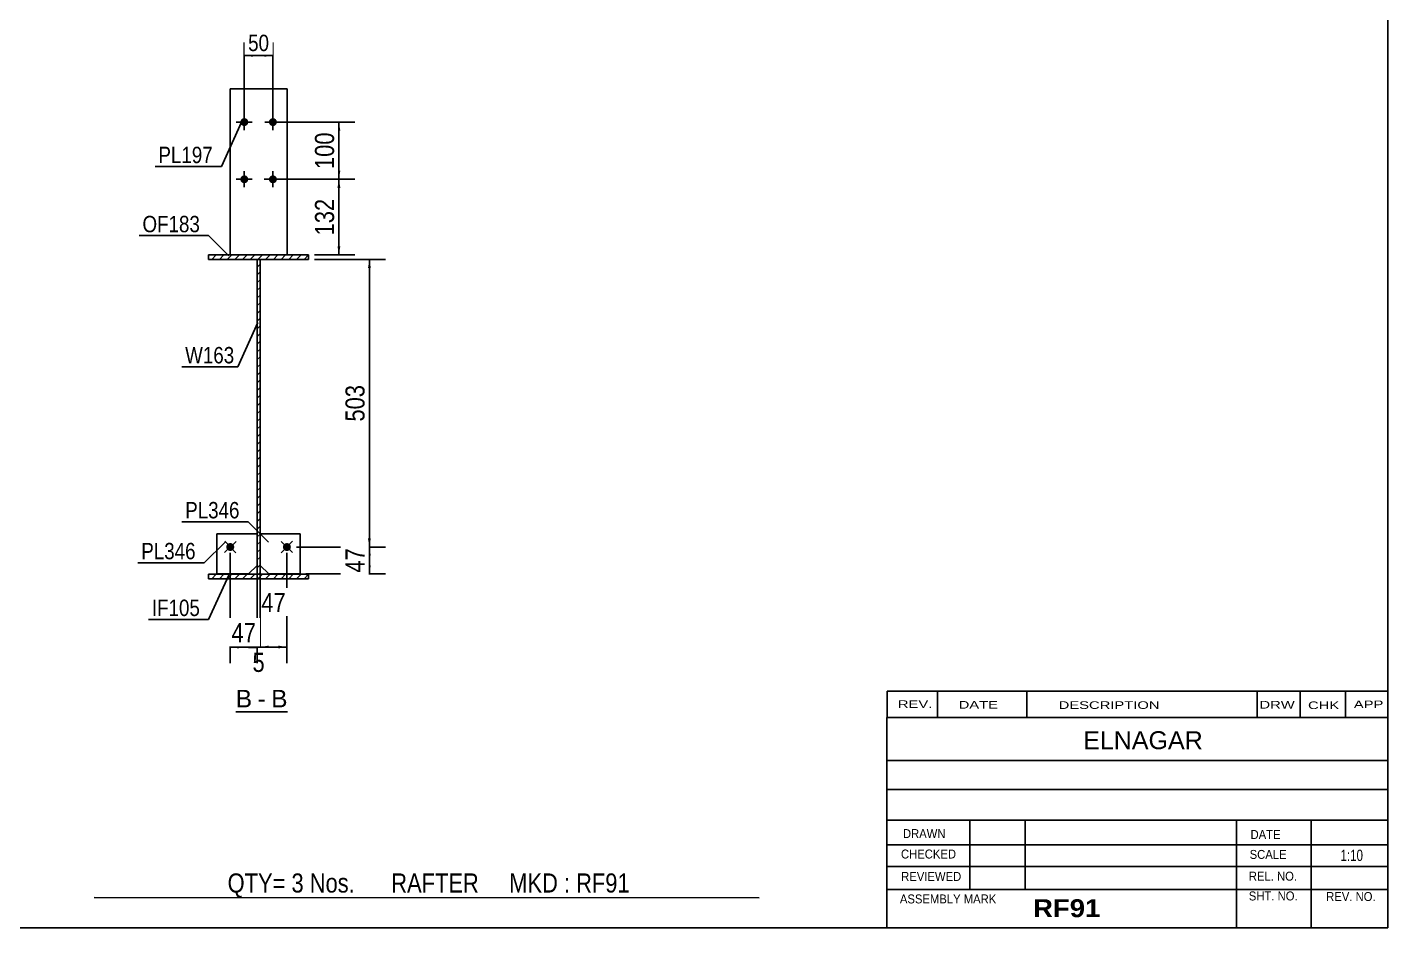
# Model space of a CAD drawing. Header units: millimetres. Extents: x -28 to 374, y -200 to 77.
# Drawn here: x 136.6 to 374.5, y -199.9 to -42.5 of the extents above; entities that cross this region are included whole.
import ezdxf

# ---------------------------------------------------------------- set-up
doc = ezdxf.new("R2010")
doc.units = ezdxf.units.MM
doc.linetypes.add('DXK_LINE_DOT1', pattern=[1.8814, 0.9407, -0.9407])
doc.styles.add('Arial', font='ARIAL.TTF', dxfattribs={"height": 0.2})
doc.styles.add('Arial Bold', font='ARIALBD.TTF', dxfattribs={"height": 0.2})
doc.styles.add('Arial Narrow', font='ARIALN.TTF', dxfattribs={"height": 0.2})

# ---------------------------------------------------------------- blocks, each defined once
blk = doc.blocks.new('Unknown-623588355-1210')
at = {"color": 5, "linetype": 'Continuous'}
for p, q in [((374.49, -199.88), (374.49, 77.12)), ((-25.51, -199.88), (374.49, -199.88))]:
    blk.add_line(p, q, dxfattribs=at)
blk = doc.blocks.new('Unknown-623588355-15 - 1229')
at = {"color": 7, "linetype": 'Continuous'}
blk.add_line((173.1, -162.11), (182.13, -162.11), dxfattribs=at)
at = {"color": 0, "linetype": 'Continuous'}
blk.add_wipeout([(175.95, -161.36), (175.95, -158.16), (173.1, -158.16), (173.1, -161.36)], dxfattribs=at)
blk.add_wipeout([(178.33, -161.36), (178.33, -158.16), (176.91, -158.16), (176.91, -161.36)], dxfattribs=at)
at = {"color": 96, "linetype": 'Continuous', "style": 'Arial'}
blk.add_text('B', height=3.06, dxfattribs=at).set_placement((173.1, -161.36))
at = {"color": 0, "linetype": 'Continuous'}
blk.add_wipeout([(182.13, -161.36), (182.13, -158.16), (179.29, -158.16), (179.29, -161.36)], dxfattribs=at)
at = {"color": 96, "linetype": 'Continuous', "style": 'Arial'}
for s, p in [('B', (179.29, -161.36)), ('-', (176.91, -161.36))]:
    blk.add_text(s, height=3.06, dxfattribs=at).set_placement(p)
blk = doc.blocks.new('Part-623588355-1328 - 1229')
at = {"color": 2, "linetype": 'Continuous'}
for p, q in [((169.81, -138.03), (169.81, -131.03)), ((169.81, -131.03), (176.81, -131.03)), ((176.81, -131.03), (176.81, -136.53)), ((176.81, -136.53), (175.31, -138.03)), ((175.31, -138.03), (169.81, -138.03))]:
    blk.add_line(p, q, dxfattribs=at)
at = {"color": 7, "linetype": 'DXK_LINE_DOT1'}
for p, q in [((169.81, -131.03), (176.81, -131.03)), ((175.31, -138.03), (169.81, -138.03))]:
    blk.add_line(p, q, dxfattribs=at)
blk = doc.blocks.new('Part-623588355-1263 - 1229')
at = {"linetype": 'Continuous'}
h = blk.add_hatch(dxfattribs=at)
h.set_pattern_fill('', scale=0.3, style=0, pattern_type=0)
h.set_pattern_definition([(45, (176.84, -83.0611), (-0.67352, 0.67352), [])])
h.paths.add_polyline_path([(177.34, -83.06), (176.84, -83.06), (176.84, -138.06), (177.34, -138.06)])
at = {"color": 2, "linetype": 'Continuous'}
for p, q in [((176.84, -83.06), (177.34, -83.06)), ((176.84, -138.06), (176.84, -83.06)), ((177.34, -83.06), (177.34, -138.06)), ((177.34, -138.06), (176.84, -138.06))]:
    blk.add_line(p, q, dxfattribs=at)
blk = doc.blocks.new('Part-623588355-1306 - 1229')
at = {"color": 2, "linetype": 'Continuous'}
for p, q in [((182.09, -53.26), (172.09, -53.26)), ((172.09, -53.26), (172.09, -82.26)), ((182.09, -53.26), (182.09, -82.26))]:
    blk.add_line(p, q, dxfattribs=at)
at = {"color": 7, "linetype": 'DXK_LINE_DOT1'}
blk.add_line((182.09, -82.26), (172.09, -82.26), dxfattribs=at)
blk = doc.blocks.new('Part-623588355-1333 - 1229')
at = {"color": 2, "linetype": 'Continuous'}
for p, q in [((177.37, -136.53), (177.37, -131.03)), ((177.37, -131.03), (184.37, -131.03)), ((184.37, -131.03), (184.37, -138.03)), ((178.87, -138.03), (177.37, -136.53)), ((184.37, -138.03), (178.87, -138.03))]:
    blk.add_line(p, q, dxfattribs=at)
at = {"color": 7, "linetype": 'DXK_LINE_DOT1'}
for p, q in [((177.37, -131.03), (184.37, -131.03)), ((178.87, -138.03), (184.37, -138.03))]:
    blk.add_line(p, q, dxfattribs=at)
blk = doc.blocks.new('Bolt-623588355-1334 - 1229')
at = {"linetype": 'Continuous'}
for points in [[(175.29, -59.06, -1), (173.89, -59.06, -1)], [(180.29, -59.06, -1), (178.89, -59.06, -1)], [(175.29, -69.06, -1), (173.89, -69.06, -1)], [(180.29, -69.06, -1), (178.89, -69.06, -1)]]:
    blk.add_hatch(color=3, dxfattribs=at).paths.add_polyline_path(points)
at = {"color": 3, "linetype": 'Continuous'}
for p, q in [((175.99, -59.06), (173.19, -59.06)), ((174.59, -57.66), (174.59, -60.46)), ((180.99, -59.06), (178.19, -59.06)), ((179.59, -57.66), (179.59, -60.46)), ((174.59, -67.66), (174.59, -70.46)), ((179.59, -67.66), (179.59, -70.46)), ((175.99, -69.06), (173.19, -69.06)), ((180.99, -69.06), (178.19, -69.06))]:
    blk.add_line(p, q, dxfattribs=at)
blk = doc.blocks.new('Bolt-623588355-1335 - 1229')
at = {"linetype": 'Continuous'}
blk.add_hatch(color=3, dxfattribs=at).paths.add_polyline_path([(172.64, -132.84, -1), (171.64, -133.82, -1)])
at = {"color": 3, "linetype": 'Continuous'}
for p, q in [((173.14, -132.35), (171.14, -134.31)), ((171.16, -132.33), (173.12, -134.33))]:
    blk.add_line(p, q, dxfattribs=at)
blk = doc.blocks.new('Bolt-623588355-1336 - 1229')
at = {"linetype": 'Continuous'}
blk.add_hatch(color=3, dxfattribs=at).paths.add_polyline_path([(182.54, -133.82, -1), (181.54, -132.84, -1)])
at = {"color": 3, "linetype": 'Continuous'}
for p, q in [((183.04, -134.31), (181.04, -132.35)), ((183.02, -132.33), (181.06, -134.33))]:
    blk.add_line(p, q, dxfattribs=at)
blk = doc.blocks.new('Part-623588355-1379 - 1229')
at = {"linetype": 'Continuous'}
h = blk.add_hatch(dxfattribs=at)
h.set_pattern_fill('', scale=0.3, style=0, pattern_type=0)
h.set_pattern_definition([(45, (168.34, -138.0611), (-0.67352, 0.67352), [])])
h.paths.add_polyline_path([(185.84, -138.06), (168.34, -138.06), (168.34, -138.86), (185.84, -138.86)])
at = {"color": 2, "linetype": 'Continuous'}
for p, q in [((168.34, -138.06), (185.84, -138.06)), ((168.34, -138.86), (168.34, -138.06)), ((185.84, -138.86), (168.34, -138.86)), ((185.84, -138.06), (185.84, -138.86))]:
    blk.add_line(p, q, dxfattribs=at)
blk = doc.blocks.new('Part-623588355-1404 - 1229')
at = {"linetype": 'Continuous'}
h = blk.add_hatch(dxfattribs=at)
h.set_pattern_fill('', scale=0.3, style=0, pattern_type=0)
h.set_pattern_definition([(45, (168.34, -82.2611), (-0.67352, 0.67352), [])])
h.paths.add_polyline_path([(185.84, -82.26), (168.34, -82.26), (168.34, -83.06), (185.84, -83.06)])
at = {"color": 2, "linetype": 'Continuous'}
for p, q in [((168.34, -82.26), (185.84, -82.26)), ((168.34, -83.06), (168.34, -82.26)), ((185.84, -83.06), (168.34, -83.06)), ((185.84, -82.26), (185.84, -83.06))]:
    blk.add_line(p, q, dxfattribs=at)
blk = doc.blocks.new('StraightDimension-623588355-1429 - 1229')
at = {"linetype": 'Continuous'}
for points in [[(176.09, -47.65), (174.59, -47.4), (176.09, -47.15)], [(178.09, -47.15), (179.59, -47.4), (178.09, -47.65)]]:
    blk.add_hatch(color=7, dxfattribs=at).paths.add_polyline_path(points)
at = {"color": 7, "linetype": 'Continuous'}
for p, q in [((174.59, -58.06), (174.59, -45.15)), ((179.59, -58.06), (179.59, -45.15)), ((174.59, -47.4), (179.59, -47.4))]:
    blk.add_line(p, q, dxfattribs=at)
at = {"color": 0}
blk.add_wipeout([(179.52, -47.25), (179.52, -43.05), (174.66, -43.05), (174.66, -47.25)], dxfattribs=at)
at = {"color": 3, "style": 'Arial Narrow'}
blk.add_text('50', height=2.863, dxfattribs=at).set_placement((175.26, -46.65))
blk = doc.blocks.new('StraightDimension-623588355-1444 - 1229')
at = {"linetype": 'Continuous'}
for points in [[(196.21, -84.56), (196.46, -83.06), (196.71, -84.56)], [(196.71, -131.83), (196.46, -133.33), (196.21, -131.83)]]:
    blk.add_hatch(color=4, dxfattribs=at).paths.add_polyline_path(points)
at = {"color": 4, "linetype": 'Continuous'}
for p, q in [((186.84, -83.06), (199.26, -83.06)), ((196.46, -133.33), (196.46, -83.06)), ((183.74, -133.33), (199.26, -133.33))]:
    blk.add_line(p, q, dxfattribs=at)
at = {"color": 0}
blk.add_wipeout([(196.31, -104.3), (191.41, -104.3), (191.41, -112.1), (196.31, -112.1)], dxfattribs=at)
at = {"color": 4, "style": 'Arial Narrow'}
blk.add_text('503', height=3.34, rotation=90.0002, dxfattribs=at).set_placement((195.61, -111.4))
blk = doc.blocks.new('StraightDimension-623588355-1454 - 1229')
at = {"linetype": 'Continuous'}
for points in [[(196.21, -134.83), (196.46, -133.33), (196.71, -134.83)], [(196.71, -136.53), (196.46, -138.03), (196.21, -136.53)]]:
    blk.add_hatch(color=4, dxfattribs=at).paths.add_polyline_path(points)
at = {"color": 4, "linetype": 'Continuous'}
for p, q in [((183.74, -133.33), (199.26, -133.33)), ((196.46, -138.03), (196.46, -133.33)), ((185.37, -138.03), (199.26, -138.03))]:
    blk.add_line(p, q, dxfattribs=at)
at = {"color": 0}
blk.add_wipeout([(196.31, -132.85), (191.41, -132.85), (191.41, -138.51), (196.31, -138.51)], dxfattribs=at)
at = {"color": 4, "style": 'Arial Narrow'}
blk.add_text('47', height=3.34, rotation=90.0002, dxfattribs=at).set_placement((195.61, -137.81))
blk = doc.blocks.new('StraightDimension-623588355-1465 - 1229')
at = {"linetype": 'Continuous'}
for points in [[(190.88, -60.56), (191.13, -59.06), (191.38, -60.56)], [(191.38, -67.56), (191.13, -69.06), (190.88, -67.56)]]:
    blk.add_hatch(color=4, dxfattribs=at).paths.add_polyline_path(points)
at = {"color": 4, "linetype": 'Continuous'}
for p, q in [((180.59, -59.06), (193.93, -59.06)), ((191.13, -69.06), (191.13, -59.06)), ((178.09, -69.06), (193.93, -69.06))]:
    blk.add_line(p, q, dxfattribs=at)
at = {"color": 0}
blk.add_wipeout([(190.98, -60.16), (186.08, -60.16), (186.08, -67.96), (190.98, -67.96)], dxfattribs=at)
at = {"color": 4, "style": 'Arial Narrow'}
blk.add_text('100', height=3.34, rotation=90.0002, dxfattribs=at).set_placement((190.28, -67.26))
blk = doc.blocks.new('StraightDimension-623588355-1477 - 1229')
at = {"linetype": 'Continuous'}
for points in [[(190.88, -70.56), (191.13, -69.06), (191.38, -70.56)], [(191.38, -80.76), (191.13, -82.26), (190.88, -80.76)]]:
    blk.add_hatch(color=4, dxfattribs=at).paths.add_polyline_path(points)
at = {"color": 4, "linetype": 'Continuous'}
for p, q in [((178.09, -69.06), (193.93, -69.06)), ((191.13, -82.26), (191.13, -69.06)), ((186.84, -82.26), (193.93, -82.26))]:
    blk.add_line(p, q, dxfattribs=at)
at = {"color": 0}
blk.add_wipeout([(190.98, -71.76), (186.08, -71.76), (186.08, -79.56), (190.98, -79.56)], dxfattribs=at)
at = {"color": 4, "style": 'Arial Narrow'}
blk.add_text('132', height=3.34, rotation=90.0002, dxfattribs=at).set_placement((190.28, -78.86))
blk = doc.blocks.new('StraightDimension-623588355-10101 - 1229')
at = {"linetype": 'Continuous'}
for points in [[(178.84, -151.06), (177.34, -150.81), (178.84, -150.56)], [(180.54, -150.56), (182.04, -150.81), (180.54, -151.06)]]:
    blk.add_hatch(color=4, dxfattribs=at).paths.add_polyline_path(points)
at = {"color": 4, "linetype": 'Continuous'}
for p, q in [((182.04, -134.33), (182.04, -153.61)), ((177.34, -135.82), (177.34, -153.61)), ((177.34, -150.81), (182.04, -150.81))]:
    blk.add_line(p, q, dxfattribs=at)
at = {"color": 0}
blk.add_wipeout([(182.52, -145.41), (182.52, -140.51), (176.86, -140.51), (176.86, -145.41)], dxfattribs=at)
at = {"color": 4, "style": 'Arial Narrow'}
blk.add_text('47', height=3.34, dxfattribs=at).set_placement((177.56, -144.71))
blk = doc.blocks.new('StraightDimension-623588355-10102 - 1229')
at = {"linetype": 'Continuous'}
for points in [[(175.34, -150.56), (176.84, -150.81), (175.34, -151.06)], [(178.84, -151.06), (177.34, -150.81), (178.84, -150.56)]]:
    blk.add_hatch(color=4, dxfattribs=at).paths.add_polyline_path(points)
at = {"color": 4, "linetype": 'Continuous'}
for p, q in [((176.84, -137.14), (176.84, -153.41)), ((177.34, -135.82), (177.34, -153.41)), ((176.84, -150.81), (177.34, -150.81))]:
    blk.add_line(p, q, dxfattribs=at)
at = {"color": 0}
blk.add_wipeout([(178.86, -155.86), (178.86, -150.96), (175.32, -150.96), (175.32, -155.86)], dxfattribs=at)
at = {"color": 4, "style": 'Arial Narrow'}
blk.add_text('5', height=3.34, dxfattribs=at).set_placement((176.02, -155.16))
blk = doc.blocks.new('StraightDimension-623588355-10103 - 1229')
at = {"linetype": 'Continuous'}
for points in [[(173.64, -151.06), (172.14, -150.81), (173.64, -150.56)], [(175.34, -150.56), (176.84, -150.81), (175.34, -151.06)]]:
    blk.add_hatch(color=4, dxfattribs=at).paths.add_polyline_path(points)
at = {"color": 4, "linetype": 'Continuous'}
for p, q in [((172.14, -134.33), (172.14, -153.61)), ((176.84, -137.14), (176.84, -153.61)), ((172.14, -150.81), (176.84, -150.81))]:
    blk.add_line(p, q, dxfattribs=at)
at = {"color": 0}
blk.add_wipeout([(177.32, -150.66), (177.32, -145.76), (171.66, -145.76), (171.66, -150.66)], dxfattribs=at)
at = {"color": 4, "style": 'Arial Narrow'}
blk.add_text('47', height=3.34, dxfattribs=at).set_placement((172.36, -149.96))
blk = doc.blocks.new('CBS_CALLOFF-623588355-10195')
at = {"color": 7, "linetype": 'Continuous'}
blk.add_line((148.37, -194.61), (264.6, -194.63), dxfattribs=at)
at = {"color": 3, "linetype": 'Continuous', "style": 'Arial Narrow'}
blk.add_text('QTY= 3 Nos.      RAFTER     MKD : RF91', height=3.3405, dxfattribs=at).set_placement((171.67, -193.72))
blk = doc.blocks.new('CBS_NAME_BLOG-623588355-10196')
at = {"color": 7, "linetype": 'Continuous'}
for p, q in [((286.9, -163.13), (374.42, -163.13)), ((286.9, -199.84), (286.9, -163.13)), ((286.9, -170.66), (374.42, -170.66)), ((286.97, -175.72), (374.49, -175.72)), ((286.9, -181.09), (374.42, -181.09)), ((301.43, -193.2), (301.43, -181.1)), ((311.11, -193.17), (311.11, -181.1)), ((348.03, -199.84), (348.03, -181.11)), ((361.08, -199.84), (361.08, -181.09)), ((286.91, -185.39), (374.49, -185.37)), ((286.9, -189.14), (374.42, -189.14)), ((286.9, -193.18), (374.42, -193.18)), ((286.9, -199.88), (374.49, -199.88))]:
    blk.add_line(p, q, dxfattribs=at)
at = {"color": 3, "linetype": 'Continuous', "style": 'Arial'}
blk.add_text('ELNAGAR', height=3.133, dxfattribs=at).set_placement((321.23, -168.66))
at = {"color": 3, "linetype": 'Continuous'}
for s, height, style, width, p in [('DRAWN', 1.566, 'Arial', 0.9, (289.73, -184.2)), ('DATE', 1.566, 'Arial', 0.9, (350.5, -184.36)), ('CHECKED', 1.566, 'Arial', 0.9, (289.39, -187.77)), ('SCALE', 1.566, 'Arial', 0.9, (350.34, -187.84)), ('1:10', 1.957, 'Arial Narrow', 0.9, (366.23, -188.19)), ('REVIEWED', 1.566, 'Arial', 0.9, (289.42, -191.69)), ('REL. NO.', 1.566, 'Arial', 0.9, (350.2, -191.64)), ('ASSEMBLY MARK', 1.5663, 'Arial', 0.9, (289.2, -195.62)), ('RF91', 3.131, 'Arial Bold', 1.1, (312.48, -198.02)), ('SHT. NO.', 1.566, 'Arial', 0.9, (350.2, -195.1)), ('REV. NO.', 1.566, 'Arial', 0.9, (363.72, -195.2))]:
    blk.add_text(s, height=height, dxfattribs=dict(at, style=style, width=width)).set_placement(p)
blk = doc.blocks.new('CBS_REVISION-623588355-10197')
at = {"color": 7, "linetype": 'Continuous'}
for p, q in [((286.99, -158.5), (374.48, -158.5)), ((286.99, -158.5), (286.99, -163.13)), ((295.78, -158.5), (295.78, -163.13)), ((311.38, -158.5), (311.38, -163.07)), ((351.63, -158.5), (351.63, -163.13)), ((359.17, -158.5), (359.17, -163.13)), ((367.12, -158.5), (367.12, -163.13)), ((286.99, -163.13), (374.48, -163.13))]:
    blk.add_line(p, q, dxfattribs=at)
at = {"color": 7, "style": 'Arial Narrow', "width": 1.7}
for s, height, p in [('REV.', 1.326, (288.85, -161.45)), ('DATE', 1.326, (299.47, -161.57)), ('DESCRIPTION', 1.3257, (316.95, -161.62)), ('DRW', 1.326, (352.06, -161.56)), ('CHK', 1.326, (360.55, -161.65)), ('APP', 1.326, (368.55, -161.49))]:
    blk.add_text(s, height=height, dxfattribs=at).set_placement(p)
blk = doc.blocks.new('Mark-623588355-1324 - 1229')
at = {"color": 7, "linetype": 'Continuous'}
blk.add_line((171.24, -132.46), (167.59, -136.07), dxfattribs=at)
at = {"color": 0}
blk.add_wipeout([(166.09, -135.47), (166.09, -132.47), (156.58, -132.47), (156.58, -135.47)], dxfattribs=at)
blk.add_wipeout([(166.09, -135.47), (166.09, -132.47), (156.58, -132.47), (156.58, -135.47)], dxfattribs=at)
at = {"color": 7, "linetype": 'Continuous'}
blk.add_line((155.98, -136.07), (167.59, -136.07), dxfattribs=at)
at = {"color": 3, "style": 'Arial Narrow'}
blk.add_text('PL346', height=2.863, dxfattribs=at).set_placement((156.58, -135.47))
blk = doc.blocks.new('Mark-623588355-1258 - 1229')
at = {"color": 0}
blk.add_wipeout([(172.83, -101.23), (172.83, -98.23), (164.25, -98.23), (164.25, -101.23)], dxfattribs=at)
blk.add_wipeout([(172.83, -101.23), (172.83, -98.23), (164.25, -98.23), (164.25, -101.23)], dxfattribs=at)
at = {"color": 7, "linetype": 'Continuous'}
for p in [(176.97, -94.09), (163.65, -101.83)]:
    blk.add_line(p, (173.43, -101.83), dxfattribs=at)
at = {"color": 3, "style": 'Arial Narrow'}
blk.add_text('W163', height=2.863, dxfattribs=at).set_placement((164.25, -101.23))
blk = doc.blocks.new('Mark-623588355-1329 - 1229')
at = {"color": 7, "linetype": 'Continuous'}
blk.add_line((178.8, -132.46), (175.26, -128.92), dxfattribs=at)
at = {"color": 0}
blk.add_wipeout([(173.76, -128.32), (173.76, -125.32), (164.26, -125.32), (164.26, -128.32)], dxfattribs=at)
blk.add_wipeout([(173.76, -128.32), (173.76, -125.32), (164.26, -125.32), (164.26, -128.32)], dxfattribs=at)
at = {"color": 7, "linetype": 'Continuous'}
blk.add_line((163.66, -128.92), (175.26, -128.92), dxfattribs=at)
at = {"color": 3, "style": 'Arial Narrow'}
blk.add_text('PL346', height=2.863, dxfattribs=at).set_placement((164.26, -128.32))
blk = doc.blocks.new('Mark-623588355-1302 - 1229')
at = {"color": 7, "linetype": 'Continuous'}
blk.add_line((174.12, -59.1), (170.58, -66.83), dxfattribs=at)
at = {"color": 0}
blk.add_wipeout([(169.08, -66.23), (169.08, -63.23), (159.58, -63.23), (159.58, -66.23)], dxfattribs=at)
blk.add_wipeout([(169.08, -66.23), (169.08, -63.23), (159.58, -63.23), (159.58, -66.23)], dxfattribs=at)
at = {"color": 7, "linetype": 'Continuous'}
blk.add_line((158.98, -66.83), (170.58, -66.83), dxfattribs=at)
at = {"color": 3, "style": 'Arial Narrow'}
blk.add_text('PL197', height=2.863, dxfattribs=at).set_placement((159.58, -66.23))
blk = doc.blocks.new('Mark-623588355-1400 - 1229')
at = {"color": 7, "linetype": 'Continuous'}
blk.add_line((171.87, -82.45), (168.33, -78.91), dxfattribs=at)
at = {"color": 0}
blk.add_wipeout([(166.83, -78.31), (166.83, -75.31), (156.79, -75.31), (156.79, -78.31)], dxfattribs=at)
blk.add_wipeout([(166.83, -78.31), (166.83, -75.31), (156.79, -75.31), (156.79, -78.31)], dxfattribs=at)
at = {"color": 7, "linetype": 'Continuous'}
blk.add_line((156.19, -78.91), (168.33, -78.91), dxfattribs=at)
at = {"color": 3, "style": 'Arial Narrow'}
blk.add_text('OF183', height=2.863, dxfattribs=at).set_placement((156.79, -78.31))
blk = doc.blocks.new('Mark-623588355-1375 - 1229')
at = {"color": 7, "linetype": 'Continuous'}
blk.add_line((171.87, -138.25), (168.33, -145.99), dxfattribs=at)
at = {"color": 0}
blk.add_wipeout([(166.83, -145.39), (166.83, -142.39), (158.43, -142.39), (158.43, -145.39)], dxfattribs=at)
blk.add_wipeout([(166.83, -145.39), (166.83, -142.39), (158.43, -142.39), (158.43, -145.39)], dxfattribs=at)
at = {"color": 7, "linetype": 'Continuous'}
blk.add_line((157.83, -145.99), (168.33, -145.99), dxfattribs=at)
at = {"color": 3, "style": 'Arial Narrow'}
blk.add_text('IF105', height=2.863, dxfattribs=at).set_placement((158.43, -145.39))

msp = doc.modelspace()

# ---------------------------------------------------------------- block references
for name in ['Unknown-623588355-1210', 'Part-623588355-1306 - 1229', 'Bolt-623588355-1334 - 1229', 'Part-623588355-1404 - 1229', 'Part-623588355-1263 - 1229', 'Part-623588355-1328 - 1229', 'Bolt-623588355-1335 - 1229', 'Part-623588355-1333 - 1229', 'Bolt-623588355-1336 - 1229', 'Part-623588355-1379 - 1229', 'CBS_REVISION-623588355-10197', 'CBS_NAME_BLOG-623588355-10196', 'CBS_CALLOFF-623588355-10195']:
    msp.add_blockref(name, (0, 0))

# ---------------------------------------------------------------- next in the draw order: block references
for name in ['StraightDimension-623588355-1429 - 1229', 'Mark-623588355-1400 - 1229', 'StraightDimension-623588355-1444 - 1229', 'Mark-623588355-1258 - 1229', 'StraightDimension-623588355-10101 - 1229', 'Unknown-623588355-15 - 1229']:
    msp.add_blockref(name, (0, 0))

# ---------------------------------------------------------------- next in the draw order: block references
for name in ['Mark-623588355-1302 - 1229', 'StraightDimension-623588355-1465 - 1229', 'StraightDimension-623588355-1454 - 1229', 'StraightDimension-623588355-10102 - 1229']:
    msp.add_blockref(name, (0, 0))

# ---------------------------------------------------------------- next in the draw order: block references
for name in ['StraightDimension-623588355-1477 - 1229', 'StraightDimension-623588355-10103 - 1229']:
    msp.add_blockref(name, (0, 0))

# ---------------------------------------------------------------- next in the draw order: block references
for name in ['Mark-623588355-1324 - 1229', 'Mark-623588355-1375 - 1229']:
    msp.add_blockref(name, (0, 0))

# ---------------------------------------------------------------- next in the draw order: block references
msp.add_blockref('Mark-623588355-1329 - 1229', (0, 0))

doc.saveas('drawing.dxf')
